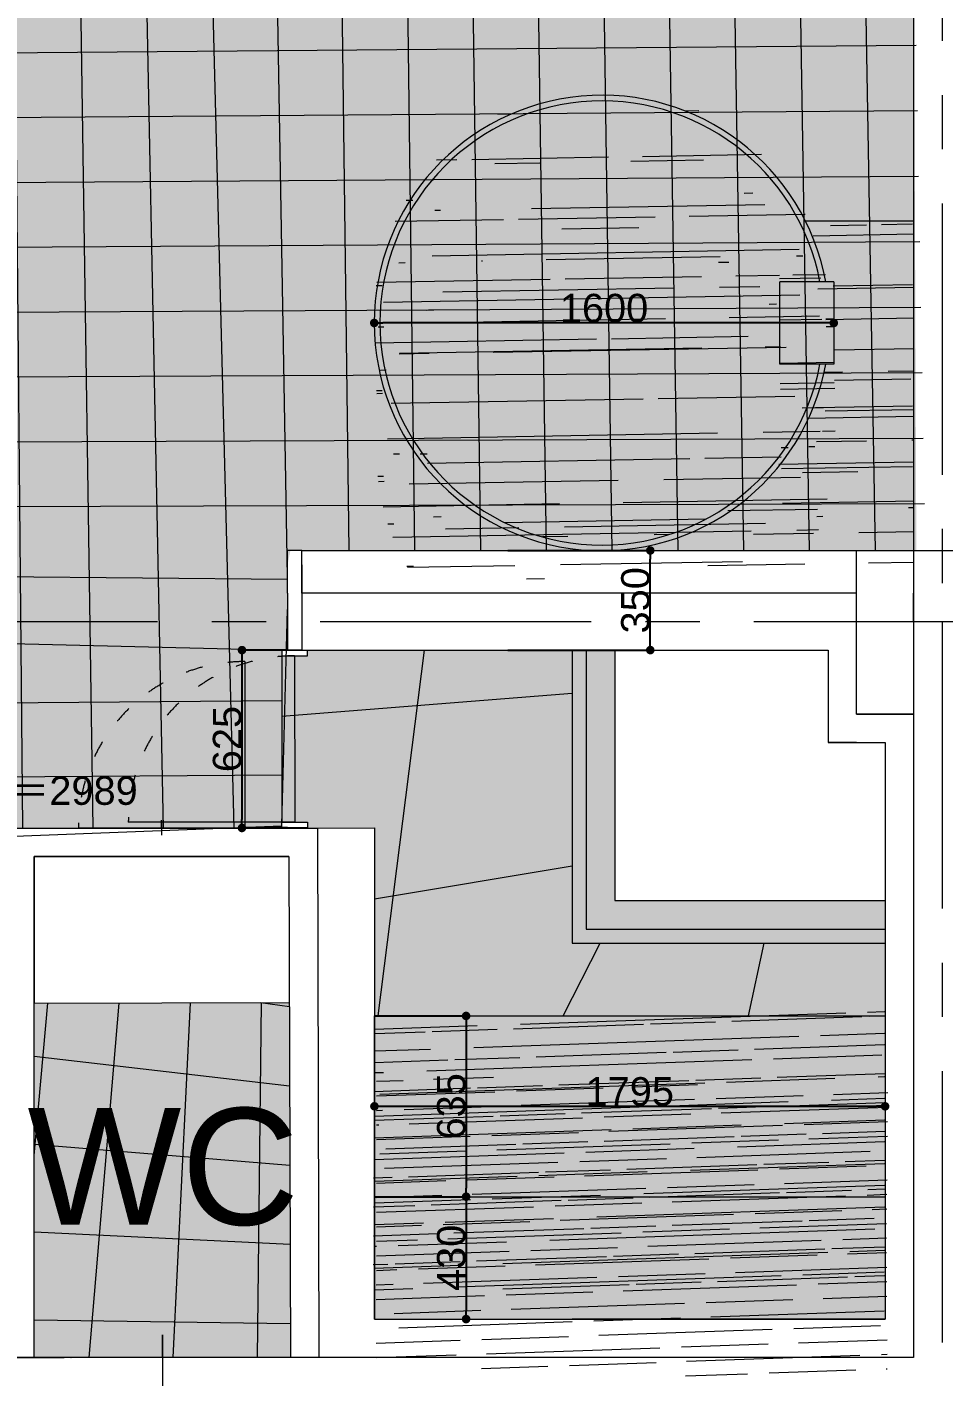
# Model space of a CAD drawing. Header units: millimetres. Extents: x 0 to 1313252738, y -131 to 560100888.
# Drawn here: x 1312635588 to 1312638808, y 560033109 to 560037851 of the extents above; entities that cross this region are included whole.
import ezdxf

# ---------------------------------------------------------------- set-up
doc = ezdxf.new("R2010")
doc.units = ezdxf.units.MM
doc.linetypes.add('ACAD_ISO03W100', pattern=[30, 12, -18])
doc.linetypes.add('CENTERX2', pattern=[101.60000000000001, 63.5, -12.7, 12.7, -12.7])
doc.layers.get('0').update_dxf_attribs({"lineweight": 0})
for name, color, linetype, lineweight in [('0002CH現状', 5, 'Continuous', 0), ('0005文字', 7, 'Continuous', 0), ('001通り芯', 6, 'CENTERX2', 0), ('002外周躯体', 7, 'Continuous', 13), ('003間仕切り', 7, 'Continuous', 13), ('004寸法', 7, 'Continuous', 0), ('005床材(石)', 7, 'Continuous', 0), ('006サウナヒータ-', 7, 'Continuous', 0), ('009床', 7, 'Continuous', 5), ('010植栽', 92, 'Continuous', 0), ('サウナ木', 7, 'Continuous', 0), ('建具', 7, 'Continuous', 0), ('棚(木)', 7, 'Continuous', 0), ('石ベンチ', 7, 'Continuous', 13), ('石風呂', 7, 'Continuous', 13)]:
    doc.layers.add(name, color=color, linetype=linetype, lineweight=lineweight)
doc.styles.add('onnjuku', font='arial.ttf')
doc.dimstyles.new('onnjuku', dxfattribs={"dimtxt": 100, "dimasz": 30, "dimexe": 1.25, "dimexo": 0.625, "dimtad": 1, "dimdec": 0, "dimtxsty": 'onnjuku', "dimblk": 'DOT', "dimcen": 2.5, "dimadec": 0, "dimazin": 0, "dimtfac": 1, "dimtdec": 0, "dimtmove": 0, "dimatfit": 3, "dimfxl": 500, "dimfxlon": 1, "dimarcsym": 0})

# ---------------------------------------------------------------- blocks, each defined once
blk = doc.blocks.new('_Dot')
at = {"color": 0, "linetype": 'ByBlock', "lineweight": -2}
blk.add_line((-0.5, 0), (-1, 0), dxfattribs=at)
at = {"color": 0, "linetype": 'ByBlock', "const_width": 0.5}
blk.add_lwpolyline([(-0.25, 0, 1), (0.25, 0, 1)], format="xyb", close=True, dxfattribs=at)
blk = doc.blocks.new('*D118')
at = {"layer": '004寸法', "color": 0, "lineweight": -2, "transparency": 16777216}
for p, q in [((1312636503.500973, 560035662.2331344), (1312636342.733445, 560035662.2331344)), ((1312636343.983445, 560035632.2331344), (1312636343.983445, 560035067.4294387)), ((1312636503.624847, 560035037.4294387), (1312636342.733445, 560035037.4294387))]:
    blk.add_line(p, q, dxfattribs=at)
at = {"layer": 'Defpoints', "color": 0, "transparency": 16777216}
for p in [(1312636504.125973, 560035662.2331344), (1312636343.983445, 560035037.4294387), (1312636504.249848, 560035037.4294387)]:
    blk.add_point(p, dxfattribs=at)
at = {"layer": '004寸法', "color": 0, "lineweight": -2, "transparency": 16777216, "xscale": 30, "yscale": 30, "zscale": 30}
for p, rotation in [((1312636343.983445, 560035662.2331344), 90), ((1312636343.983445, 560035037.4294387), 270)]:
    blk.add_blockref('_Dot', p, dxfattribs=dict(at, rotation=rotation))
at = {"layer": '004寸法', "color": 0, "transparency": 16777216, "insert": (1312636292.301147, 560035349.8312861), "char_height": 100, "attachment_point": 5, "rotation": 90, "style": 'onnjuku'}
blk.add_mtext('625', dxfattribs=at)
blk = doc.blocks.new('*D119')
at = {"layer": '004寸法', "color": 0, "lineweight": -2, "transparency": 16777216}
for p, q in [((1312636809.985716, 560034377.2331344), (1312637132.910117, 560034377.2331344)), ((1312637131.660117, 560034347.2331344), (1312637131.660117, 560033772.2331343)), ((1312636809.985716, 560033742.2331343), (1312637132.910117, 560033742.2331343))]:
    blk.add_line(p, q, dxfattribs=at)
at = {"layer": 'Defpoints', "color": 0, "transparency": 16777216}
for p in [(1312636809.360716, 560034377.2331344), (1312636809.360716, 560033742.2331343), (1312637131.660117, 560033742.2331343)]:
    blk.add_point(p, dxfattribs=at)
at = {"layer": '004寸法', "color": 0, "lineweight": -2, "transparency": 16777216, "xscale": 30, "yscale": 30, "zscale": 30}
for p, rotation in [((1312637131.660117, 560034377.2331344), 90), ((1312637131.660117, 560033742.2331343), 270)]:
    blk.add_blockref('_Dot', p, dxfattribs=dict(at, rotation=rotation))
at = {"layer": '004寸法', "color": 0, "transparency": 16777216, "insert": (1312637079.943711, 560034059.7331339), "char_height": 100, "attachment_point": 5, "rotation": 90, "style": 'onnjuku'}
blk.add_mtext('635', dxfattribs=at)
blk = doc.blocks.new('*D120')
at = {"layer": '004寸法', "color": 0, "lineweight": -2, "transparency": 16777216}
for p, q in [((1312636809.985716, 560033742.2331343), (1312637132.910118, 560033742.2331343)), ((1312637131.660118, 560033712.2331343), (1312637131.660118, 560033342.2331344)), ((1312637131.660118, 560033312.2331344), (1312637132.910118, 560033312.2331344))]:
    blk.add_line(p, q, dxfattribs=at)
at = {"layer": 'Defpoints', "color": 0, "transparency": 16777216}
for p in [(1312636809.360716, 560033742.2331343), (1312637131.660113, 560033312.2331344), (1312637131.660118, 560033312.2331344)]:
    blk.add_point(p, dxfattribs=at)
at = {"layer": '004寸法', "color": 0, "lineweight": -2, "transparency": 16777216, "xscale": 30, "yscale": 30, "zscale": 30}
for p, rotation in [((1312637131.660118, 560033742.2331343), 90), ((1312637131.660118, 560033312.2331344), 270)]:
    blk.add_blockref('_Dot', p, dxfattribs=dict(at, rotation=rotation))
at = {"layer": '004寸法', "color": 0, "transparency": 16777216, "insert": (1312637079.943713, 560033527.2331339), "char_height": 100, "attachment_point": 5, "rotation": 90, "style": 'onnjuku'}
blk.add_mtext('430', dxfattribs=at)
blk = doc.blocks.new('*D121')
at = {"layer": '004寸法', "color": 0, "lineweight": -2, "transparency": 16777216}
for p, q in [((1312636809.360715, 560034059.733134), (1312636809.360715, 560034060.983134)), ((1312636839.360715, 560034059.733134), (1312638574.125972, 560034059.733134)), ((1312638604.125972, 560034059.733134), (1312638604.125972, 560034060.983134))]:
    blk.add_line(p, q, dxfattribs=at)
at = {"layer": 'Defpoints', "color": 0, "transparency": 16777216}
for p in [(1312636809.360715, 560034059.733134), (1312638604.125972, 560034059.733134), (1312638604.125972, 560034059.733134)]:
    blk.add_point(p, dxfattribs=at)
at = {"layer": '004寸法', "color": 0, "lineweight": -2, "transparency": 16777216, "xscale": 30, "yscale": 30, "zscale": 30, "rotation": 180}
blk.add_blockref('_Dot', (1312636809.360715, 560034059.733134), dxfattribs=at)
at = {"layer": '004寸法', "color": 0, "lineweight": -2, "transparency": 16777216, "xscale": 30, "yscale": 30, "zscale": 30}
blk.add_blockref('_Dot', (1312638604.125972, 560034059.733134), dxfattribs=at)
at = {"layer": '004寸法', "color": 0, "transparency": 16777216, "insert": (1312637706.743344, 560034111.4154329), "char_height": 100, "attachment_point": 5, "style": 'onnjuku'}
blk.add_mtext('1795', dxfattribs=at)
blk = doc.blocks.new('*D226')
at = {"color": 0, "lineweight": -2, "transparency": 16777216}
for p, q in [((1312637278.867066, 560036012.2331344), (1312637780.117065, 560036012.2331344)), ((1312637778.867066, 560035692.2331344), (1312637778.867066, 560035982.2331344)), ((1312637278.867066, 560035662.2331344), (1312637780.117065, 560035662.2331344))]:
    blk.add_line(p, q, dxfattribs=at)
at = {"layer": 'Defpoints', "color": 0, "transparency": 16777216}
for p in [(1312636574.129934, 560036012.2331344), (1312637778.867066, 560036012.2331344), (1312636574.129934, 560035662.2331344)]:
    blk.add_point(p, dxfattribs=at)
at = {"color": 0, "lineweight": -2, "transparency": 16777216, "xscale": 30, "yscale": 30, "zscale": 30}
for p, rotation in [((1312637778.867066, 560036012.2331344), 90), ((1312637778.867066, 560035662.2331344), 270)]:
    blk.add_blockref('_Dot', p, dxfattribs=dict(at, rotation=rotation))
at = {"color": 0, "transparency": 16777216, "insert": (1312637727.15066, 560035837.2331339), "char_height": 100, "attachment_point": 5, "rotation": 90, "style": 'onnjuku'}
blk.add_mtext('350', dxfattribs=at)
blk = doc.blocks.new('*D227')
at = {"color": 0, "lineweight": -2, "transparency": 16777216}
for p, q in [((1312639153.115609, 560036012.2331344), (1312639654.365608, 560036012.2331344)), ((1312639653.115609, 560035692.2331344), (1312639653.115609, 560035982.2331344)), ((1312639153.115609, 560035662.2331344), (1312639654.365608, 560035662.2331344))]:
    blk.add_line(p, q, dxfattribs=at)
at = {"layer": 'Defpoints', "color": 0, "transparency": 16777216}
for p in [(1312638448.378476, 560036012.2331344), (1312639653.115609, 560036012.2331344), (1312638448.378476, 560035662.2331344)]:
    blk.add_point(p, dxfattribs=at)
at = {"color": 0, "lineweight": -2, "transparency": 16777216, "xscale": 30, "yscale": 30, "zscale": 30}
for p, rotation in [((1312639653.115609, 560036012.2331344), 90), ((1312639653.115609, 560035662.2331344), 270)]:
    blk.add_blockref('_Dot', p, dxfattribs=dict(at, rotation=rotation))
at = {"color": 0, "transparency": 16777216, "insert": (1312639601.399203, 560035837.2331339), "char_height": 100, "attachment_point": 5, "rotation": 90, "style": 'onnjuku'}
blk.add_mtext('350', dxfattribs=at)
blk = doc.blocks.new('*D234')
at = {"color": 0, "lineweight": -2, "transparency": 16777216}
for p, q in [((1312636808.890348, 560036811.4190283), (1312636808.890348, 560036812.6690283)), ((1312638393.890348, 560036811.4190283), (1312636838.890348, 560036811.4190283)), ((1312638423.890349, 560036811.4190283), (1312638423.890349, 560036810.1690283))]:
    blk.add_line(p, q, dxfattribs=at)
at = {"layer": 'Defpoints', "color": 0, "transparency": 16777216}
for p in [(1312636808.890348, 560036811.4190283), (1312636808.890348, 560036811.4190283), (1312638423.890349, 560036811.4190288)]:
    blk.add_point(p, dxfattribs=at)
at = {"color": 0, "lineweight": -2, "transparency": 16777216, "xscale": 30, "yscale": 30, "zscale": 30, "rotation": 180}
blk.add_blockref('_Dot', (1312636808.890348, 560036811.4190283), dxfattribs=at)
at = {"color": 0, "lineweight": -2, "transparency": 16777216, "xscale": 30, "yscale": 30, "zscale": 30}
blk.add_blockref('_Dot', (1312638423.890349, 560036811.4190283), dxfattribs=at)
at = {"color": 0, "transparency": 16777216, "insert": (1312637616.390348, 560036863.101327), "char_height": 100, "attachment_point": 5, "style": 'onnjuku'}
blk.add_mtext('1600', dxfattribs=at)

msp = doc.modelspace()

# ---------------------------------------------------------------- hatches: boundary and pattern name
at = {"true_color": 0xcf8207, "transparency": 33554687}
h = msp.add_hatch(color=42, dxfattribs=at)
h.dxf.hatch_style = 1
h.paths.add_polyline_path([(1312638704.125972, 560037168.983134), (1312638324.535449, 560037168.983134, -0.0703912427984359), (1312638395.639991, 560036956.4190283), (1312638423.890349, 560036956.4190283), (1312638423.890349, 560036666.4190283), (1312638395.639991, 560036666.4190283, -0.3490803677739689), (1312637644.972279, 560036012.233134), (1312638704.125972, 560036012.233134)])
at = {"layer": '005床材(石)', "true_color": 0x939598, "transparency": 33554556}
h = msp.add_hatch(color=252, dxfattribs=at)
h.dxf.hatch_style = 1
h.paths.add_polyline_path([(1312636513.966737, 560036011.4351348), (1312638713.966737, 560036011.4351348), (1312638704.125972, 560038330.733134), (1312633429.125972, 560038330.733134), (1312633429.125972, 560041160.7331392), (1312631829.125972, 560041160.7331392), (1312631809.125971, 560041160.7331392), (1312631809.125972, 560035992.2331342), (1312631854.125972, 560035992.2331342), (1312632134.125972, 560035992.2331342), (1312632134.125972, 560035967.233134), (1312631854.125972, 560035967.233134), (1312631854.125972, 560035762.233134), (1312632949.125972, 560035762.233134), (1312632949.125972, 560035967.233134), (1312632709.125972, 560035967.233134), (1312632709.125972, 560035992.2331342), (1312633219.125972, 560035992.2331342), (1312633219.125972, 560035967.233134), (1312632979.125972, 560035967.233134), (1312632979.125972, 560035762.233134), (1312634029.125972, 560035762.233134), (1312634029.125972, 560035967.233134), (1312633794.125972, 560035967.233134), (1312633794.125972, 560035992.2331342), (1312634059.125972, 560035992.2331342), (1312634059.125972, 560035762.233134), (1312636504.125972, 560035762.233134), (1312636504.125972, 560035862.233134), (1312636504.125972, 560035962.233134)])
h.paths.add_polyline_path([(1312635514.125972, 560035037.233134), (1312636484.249844, 560035037.4254731), (1312636484.249844, 560035057.4433168), (1312636484.125972, 560035642.2331342), (1312636484.125972, 560035662.233134), (1312636504.125972, 560035662.233134), (1312636504.125972, 560035762.233134), (1312634059.125972, 560035762.233134), (1312634059.125972, 560034902.233134), (1312634059.125972, 560033177.233134), (1312635514.125972, 560033177.233134)])
h.paths.add_polyline_path([(1312634029.125972, 560035762.233134), (1312632979.125972, 560035762.233134), (1312632979.125972, 560034902.233134), (1312634029.125972, 560034902.233134)])
h.paths.add_polyline_path([(1312632949.125972, 560035762.233134), (1312631854.125972, 560035762.233134), (1312631854.125972, 560034902.233134), (1312632949.125972, 560034902.233134)])
at = {"layer": '005床材(石)', "true_color": 0x939598}
h = msp.add_hatch(color=252, dxfattribs=at)
h.dxf.hatch_style = 1
h.paths.add_polyline_path([(1312638375.294289, 560036666.4190283), (1312638233.890348, 560036666.4190283), (1312638233.890348, 560036956.4190283), (1312638375.294289, 560036956.4190283, 10.6648547621145)])
at = {"layer": '005床材(石)', "true_color": 0x939598, "transparency": 33554556}
h = msp.add_hatch(color=252, dxfattribs=at)
h.dxf.hatch_style = 1
h.paths.add_polyline_path([(1312636510.576042, 560034424.3374869), (1312635614.118461, 560034421.7907324), (1312635614.118461, 560033177.4060001), (1312635719.118461, 560033177.4060001), (1312636514.118461, 560033177.4060001)])
at = {"layer": '006サウナヒータ-', "transparency": 33554556}
h = msp.add_hatch(dxfattribs=at)
h.set_pattern_fill('ANSI37', color=0, scale=72, angle=135)
h.set_pattern_definition([(180, (68091.55091500282, -10975.83522522449), (-1.42e-14, -228.6), []), (270, (68091.55091500282, -10975.83522522449), (228.6, -4.26e-14), [])])
h.paths.add_polyline_path([(1312633429.125972, 560041160.733134), (1312635001.625972, 560041160.733134), (1312635001.625972, 560041412.233134), (1312634397.125972, 560041412.233134), (1312634397.125972, 560041378.7331392), (1312633098.125972, 560041378.7331392), (1312633098.125972, 560041335.7331392), (1312633109.125987, 560041335.7331392), (1312633109.125987, 560041160.7331328), (1312633109.125987, 560041160.7331327), (1312633109.125987, 560041335.7331392), (1312633089.125987, 560041335.7331392), (1312633089.125987, 560041160.733133), (1312633089.125987, 560041160.7331328), (1312633089.125987, 560041335.7331392), (1312633069.125987, 560041335.7331392), (1312633069.125986, 560041160.7331331), (1312633069.125987, 560041160.733133), (1312633069.125987, 560041335.7331392), (1312633049.125986, 560041335.7331392), (1312633049.125986, 560041160.7331332), (1312633049.125986, 560041160.7331331), (1312633049.125986, 560041335.7331392), (1312633029.125986, 560041335.7331392), (1312633029.125986, 560041160.7331333), (1312633029.125986, 560041160.7331332), (1312633029.125986, 560041335.7331392), (1312633009.125986, 560041335.7331392), (1312633009.125986, 560041160.7331334), (1312633009.125986, 560041160.7331333), (1312633009.125986, 560041335.7331392), (1312632989.125986, 560041335.7331392), (1312632989.125986, 560041160.7331334), (1312632989.125986, 560041160.7331333), (1312632989.125986, 560041335.7331392), (1312632969.125985, 560041335.7331392), (1312632969.125985, 560041160.7331336), (1312632969.125985, 560041160.7331334), (1312632969.125985, 560041335.7331392), (1312632949.125985, 560041335.7331392), (1312632949.125985, 560041160.7331336), (1312632949.125985, 560041160.7331336), (1312632949.125985, 560041335.7331392), (1312632929.125985, 560041335.7331392), (1312632929.125985, 560041160.7331338), (1312632929.125985, 560041160.7331336), (1312632929.125985, 560041335.7331392), (1312632909.125985, 560041335.7331392), (1312632909.125985, 560041160.7331339), (1312632909.125985, 560041160.7331338), (1312632909.125985, 560041335.7331392), (1312632889.125985, 560041335.7331392), (1312632889.125984, 560041160.733134), (1312632889.125985, 560041160.7331339), (1312632889.125985, 560041335.7331392), (1312632869.125984, 560041335.7331392), (1312632869.125984, 560041160.733134), (1312632869.125984, 560041160.733134), (1312632869.125984, 560041335.7331392), (1312632849.125984, 560041335.7331392), (1312632849.125984, 560041160.733134), (1312632849.125984, 560041160.733134), (1312632849.125984, 560041335.7331392), (1312632829.125984, 560041335.7331392), (1312632829.125983, 560041160.7331342), (1312632829.125984, 560041160.733134), (1312632829.125984, 560041335.7331392), (1312632809.125984, 560041335.7331392), (1312632809.125983, 560041160.7331343), (1312632809.125984, 560041160.7331342), (1312632809.125984, 560041335.7331392), (1312632789.125983, 560041335.7331392), (1312632789.125983, 560041160.7331345), (1312632789.125983, 560041160.7331343), (1312632789.125983, 560041335.7331392), (1312632769.125983, 560041335.7331392), (1312632769.125983, 560041160.7331346), (1312632769.125983, 560041160.7331345), (1312632769.125983, 560041335.7331392), (1312632749.125983, 560041335.7331392), (1312632749.125983, 560041160.7331346), (1312632749.125983, 560041160.7331346), (1312632749.125983, 560041335.7331392), (1312632729.125983, 560041335.7331392), (1312632729.125982, 560041160.7331349), (1312632729.125983, 560041160.7331346), (1312632729.125983, 560041335.7331392), (1312632709.125982, 560041335.7331392), (1312632709.125982, 560041160.7331349), (1312632709.125982, 560041160.7331346), (1312632709.125982, 560041335.7331392), (1312632689.125982, 560041335.7331392), (1312632689.125982, 560041160.7331349), (1312632689.125982, 560041160.7331349), (1312632689.125982, 560041335.7331392), (1312632669.125982, 560041335.7331392), (1312632669.125982, 560041160.733135), (1312632669.125982, 560041160.7331349), (1312632669.125982, 560041335.7331392), (1312632649.125982, 560041335.7331392), (1312632649.125981, 560041160.7331351), (1312632649.125982, 560041160.733135), (1312632649.125982, 560041335.7331392), (1312632629.125981, 560041335.7331392), (1312632629.125981, 560041160.7331353), (1312632629.125981, 560041160.7331351), (1312632629.125981, 560041335.7331392), (1312632609.125981, 560041335.7331392), (1312632609.125981, 560041160.7331353), (1312632609.125981, 560041160.7331353), (1312632609.125981, 560041335.7331392), (1312632589.125981, 560041335.7331392), (1312632589.125981, 560041160.7331357), (1312632589.125981, 560041160.7331353), (1312632589.125981, 560041335.7331392), (1312632529.12598, 560041335.7331392), (1312632529.12598, 560041160.7331357), (1312632529.12598, 560041160.7331357), (1312632529.12598, 560041335.7331392), (1312632509.12598, 560041335.7331392), (1312632509.12598, 560041160.7331358), (1312632509.12598, 560041160.7331357), (1312632509.12598, 560041335.7331392), (1312632489.12598, 560041335.7331392), (1312632489.125979, 560041160.733136), (1312632489.12598, 560041160.7331358), (1312632489.12598, 560041335.7331392), (1312632469.125979, 560041335.7331392), (1312632469.125979, 560041160.7331362), (1312632469.125979, 560041160.733136), (1312632469.125979, 560041335.7331392), (1312632449.125979, 560041335.7331392), (1312632449.125979, 560041160.7331363), (1312632449.125979, 560041160.7331362), (1312632449.125979, 560041335.7331392), (1312632429.125979, 560041335.7331392), (1312632429.125979, 560041160.7331363), (1312632429.125979, 560041160.7331363), (1312632429.125979, 560041335.7331392), (1312632409.125979, 560041335.7331392), (1312632409.125979, 560041160.7331363), (1312632409.125979, 560041160.7331363), (1312632409.125979, 560041335.7331392), (1312632389.125979, 560041335.7331392), (1312632389.125978, 560041160.7331365), (1312632389.125979, 560041160.7331363), (1312632389.125979, 560041335.7331392), (1312632369.125978, 560041335.7331392), (1312632369.125978, 560041160.7331367), (1312632369.125978, 560041160.7331365), (1312632369.125978, 560041335.7331392), (1312632349.125978, 560041335.7331392), (1312632349.125978, 560041160.7331368), (1312632349.125978, 560041160.7331367), (1312632349.125978, 560041335.7331392), (1312632329.125978, 560041335.7331392), (1312632329.125978, 560041160.7331369), (1312632329.125978, 560041160.7331368), (1312632329.125978, 560041335.7331392), (1312632309.125978, 560041335.7331392), (1312632309.125977, 560041160.733137), (1312632309.125978, 560041160.7331369), (1312632309.125978, 560041335.7331392), (1312632289.125977, 560041335.7331392), (1312632289.125977, 560041160.7331371), (1312632289.125977, 560041160.733137), (1312632289.125977, 560041335.7331392), (1312632269.125977, 560041335.7331392), (1312632269.125977, 560041160.7331371), (1312632269.125977, 560041160.733137), (1312632269.125977, 560041335.7331392), (1312632249.125977, 560041335.7331392), (1312632249.125977, 560041160.7331372), (1312632249.125977, 560041160.7331371), (1312632249.125977, 560041335.7331392), (1312632229.125977, 560041335.7331392), (1312632229.125976, 560041160.7331372), (1312632229.125977, 560041160.7331372), (1312632229.125977, 560041335.7331392), (1312632209.125977, 560041335.7331392), (1312632209.125976, 560041160.7331374), (1312632209.125977, 560041160.7331372), (1312632209.125977, 560041335.7331392), (1312632189.125976, 560041335.7331392), (1312632189.125976, 560041160.7331376), (1312632189.125976, 560041160.7331374), (1312632189.125976, 560041335.7331392), (1312632169.125976, 560041335.7331392), (1312632169.125976, 560041160.7331377), (1312632169.125976, 560041160.7331376), (1312632169.125976, 560041335.7331392), (1312632149.125976, 560041335.7331392), (1312632149.125976, 560041160.7331378), (1312632149.125976, 560041160.7331377), (1312632149.125976, 560041335.7331392), (1312632129.125975, 560041335.7331392), (1312632129.125975, 560041160.7331378), (1312632129.125975, 560041160.7331377), (1312632129.125975, 560041335.7331392), (1312632109.125975, 560041335.7331392), (1312632109.125975, 560041160.733138), (1312632109.125975, 560041160.7331378), (1312632109.125975, 560041335.7331392), (1312632089.125975, 560041335.7331392), (1312632089.125975, 560041160.733138), (1312632089.125975, 560041160.733138), (1312632089.125975, 560041335.7331392), (1312632069.125975, 560041335.7331392), (1312632069.125974, 560041160.7331381), (1312632069.125975, 560041160.733138), (1312632069.125975, 560041335.7331392), (1312632049.125975, 560041335.7331392), (1312632049.125974, 560041160.7331383), (1312632049.125975, 560041160.7331381), (1312632049.125975, 560041335.7331392), (1312632029.125974, 560041335.7331392), (1312632029.125974, 560041160.7331383), (1312632029.125974, 560041160.7331383), (1312632029.125974, 560041335.7331392), (1312632009.125974, 560041335.7331392), (1312632009.125974, 560041160.7331384), (1312632009.125974, 560041160.7331383), (1312632009.125974, 560041335.7331392), (1312631989.125974, 560041335.7331392), (1312631989.125973, 560041160.7331384), (1312631989.125974, 560041160.7331383), (1312631989.125974, 560041335.7331392), (1312631969.125974, 560041335.7331392), (1312631969.125973, 560041160.7331387), (1312631969.125974, 560041160.7331384), (1312631969.125974, 560041335.7331392), (1312631949.125973, 560041335.7331392), (1312631949.125973, 560041160.7331388), (1312631949.125973, 560041160.7331387), (1312631949.125973, 560041335.7331392), (1312631929.125973, 560041335.7331392), (1312631929.125973, 560041160.7331388), (1312631929.125973, 560041160.7331388), (1312631929.125973, 560041335.7331392), (1312631909.125973, 560041335.7331392), (1312631909.125973, 560041160.7331389), (1312631909.125973, 560041160.7331388), (1312631909.125973, 560041335.7331392), (1312631889.125973, 560041335.7331392), (1312631889.125972, 560041160.7331392), (1312631889.125973, 560041160.7331389), (1312631889.125973, 560041335.7331392), (1312631869.125972, 560041335.7331392), (1312631869.125972, 560041160.7331392), (1312631849.125972, 560041160.7331392), (1312631849.125972, 560041335.7331392), (1312631829.125972, 560041335.7331392), (1312631829.125972, 560041160.7331392), (1312631809.125971, 560041160.7331392), (1312631809.125972, 560035992.2331342), (1312631854.125972, 560035992.2331342), (1312632134.125972, 560035992.2331342), (1312632134.125972, 560035967.233134), (1312631854.125972, 560035967.233134), (1312631854.125972, 560035762.233134), (1312632949.125972, 560035762.233134), (1312632949.125972, 560035967.233134), (1312632709.125972, 560035967.233134), (1312632709.125972, 560035992.2331342), (1312633219.125972, 560035992.2331342), (1312633219.125972, 560035967.233134), (1312632979.125972, 560035967.233134), (1312632979.125972, 560035762.233134), (1312634029.125972, 560035762.233134), (1312634029.125972, 560035967.233134), (1312633794.125972, 560035967.233134), (1312633794.125972, 560035992.2331342), (1312634059.125972, 560035992.2331342), (1312634059.125972, 560035762.233134), (1312636504.125972, 560035762.233134), (1312636504.125972, 560035862.233134), (1312636504.125972, 560035962.233134), (1312636544.972286, 560036012.233134), (1312638744.972287, 560036012.233134), (1312638704.125972, 560038330.733134), (1312633429.125972, 560038330.733134)])
h.paths.add_polyline_path([(1312636484.249844, 560035057.4433168), (1312636484.125972, 560035642.2331342), (1312636484.125972, 560035662.233134), (1312636504.125972, 560035662.233134), (1312636504.125972, 560035762.233134), (1312634059.125972, 560035762.233134), (1312634059.125972, 560034902.233134), (1312634059.125972, 560033177.233134), (1312635514.125972, 560033177.233134), (1312635514.125972, 560035037.233134), (1312636484.249844, 560035037.4254731)])
h.paths.add_polyline_path([(1312634029.125972, 560035762.233134), (1312632979.125972, 560035762.233134), (1312632979.125972, 560034902.233134), (1312634029.125972, 560034902.233134)])
h.paths.add_polyline_path([(1312632949.125972, 560035762.233134), (1312631854.125972, 560035762.233134), (1312631854.125972, 560034902.233134), (1312632949.125972, 560034902.233134)])
at = {"layer": '006サウナヒータ-', "true_color": 0x636466, "transparency": 33554556}
h = msp.add_hatch(color=251, dxfattribs=at)
h.dxf.hatch_style = 1
h.paths.add_polyline_path([(1312637654.125972, 560035662.233134), (1312637554.125972, 560035662.233134), (1312637554.125972, 560034682.233134), (1312638604.125972, 560034682.233134), (1312638604.125972, 560034782.233134), (1312637654.125972, 560034782.233134)])
at = {"layer": '006サウナヒータ-', "transparency": 33554556}
h = msp.add_hatch(dxfattribs=at)
h.set_pattern_fill('ANSI37', color=0, scale=90, angle=135)
h.set_pattern_definition([(180, (68091.55091500282, -10975.83522522449), (-2.84e-14, -285.75), []), (270, (68091.55091500282, -10975.83522522449), (285.75, -8.53e-14), [])])
h.paths.add_polyline_path([(1312636510.583553, 560034424.1646208), (1312635614.125972, 560034421.6178663), (1312635614.125972, 560033177.233134), (1312635719.125972, 560033177.233134), (1312636514.125972, 560033177.233134)])
at = {"layer": '009床', "true_color": 0x8e5f01}
h = msp.add_hatch(dxfattribs=at)
h.set_pattern_fill('AR-RROOF', color=46, scale=6.3, angle=181)
h.set_pattern_definition([(180.9999999999999, (1872685361.958708, -752535201.156029), (-349.1976479155426, -166.1396431507327), [2400.3, -320.04, 800.1000000000001, -160.02]), (180.9999999999999, (1872685150.560889, -752535284.8681794), (163.7099645027909, -210.0014513998771), [480.0600000000002, -52.80660000000001, 960.1200000000003, -120.015]), (180.9999999999999, (1872685284.334718, -752535338.5486798), (-830.106134698091, -121.7192880859695), [1280.16, -224.0280000000001, 640.08, -160.02])])
h.paths.add_polyline_path([(1312638375.294289, 560036666.4190283), (1312638233.890348, 560036666.4190283), (1312638233.890348, 560036956.4190283), (1312638375.294289, 560036956.4190283, 10.6648547621145)], flags=17)
h.paths.add_polyline_path([(1312638375.294289, 560036956.4190283), (1312638395.639991, 560036956.4190283, 10.94310098252757), (1312638395.639991, 560036666.4190283), (1312638375.294289, 560036666.4190283, -10.6648547621145)])
h = msp.add_hatch(dxfattribs=at)
h.set_pattern_fill('AR-RROOF', color=46, scale=8.799999999999997, angle=181)
h.set_pattern_definition([(180.9999999999999, (1872685361.958708, -752535201.156029), (-487.7681431201229, -232.068072972452), [3352.8, -447.0399999999998, 1117.6, -223.5199999999999]), (180.9999999999999, (1872685066.672866, -752535318.0872866), (228.6742361308824, -293.3353606855426), [670.5599999999998, -73.76159999999999, 1341.12, -167.64]), (180.9999999999999, (1872685253.531547, -752535393.0695733), (-1159.513331006857, -170.0205928819892), [1788.159999999999, -312.928, 894.0799999999997, -223.5199999999999])])
h.paths.add_polyline_path([(1312638395.639991, 560036666.4190283), (1312638375.294289, 560036666.4190283, -10.6648547621145), (1312638375.294289, 560036956.4190283), (1312638395.639991, 560036956.4190283, 10.94310098252757)])
h.paths.add_polyline_path([(1312638233.890348, 560036956.4190283), (1312638233.890348, 560036666.4190283), (1312638423.890349, 560036666.4190283), (1312638423.890349, 560036956.4190283)])
h = msp.add_hatch(dxfattribs=at)
h.set_pattern_fill('AR-RROOF', color=46, scale=6.3, angle=181)
h.set_pattern_definition([(181, (0, 0), (-349.1976479155426, -166.1396431507326), [2400.3, -320.04, 800.1000000000001, -160.02]), (181, (-211.3978184389242, -83.71215041332795), (163.7099645027908, -210.0014513998772), [480.0600000000002, -52.80660000000001, 960.1200000000003, -120.015]), (181, (-77.62399012308292, -137.3926509911339), (-830.106134698091, -121.7192880859693), [1280.16, -224.0280000000001, 640.08, -160.02])])
h.paths.add_polyline_path([(1312638704.125972, 560037168.983134), (1312638324.535449, 560037168.983134, -0.0703912427984359), (1312638395.639991, 560036956.4190283), (1312638423.890349, 560036956.4190283), (1312638423.890349, 560036666.4190283), (1312638395.639991, 560036666.4190283, -0.3490803677739689), (1312637644.972279, 560036012.233134), (1312638704.125972, 560036012.233134)])
at = {"layer": '009床', "true_color": 0x8e5f01, "transparency": 33554687}
h = msp.add_hatch(dxfattribs=at)
h.set_pattern_fill('AR-RROOF', color=46, scale=3, angle=182)
h.set_pattern_definition([(182, (68091.55091500282, -10975.83522522449), (-164.8785365927506, -82.00413264606235), [1143, -152.4, 381, -76.19999999999997]), (182, (67991.59632307211, -11017.44894012673), (79.69050541166675, -98.62492110634669), [228.6, -25.146, 457.2, -57.15]), (182, (68055.73456489481, -11041.89543991489), (-394.216862393397, -64.85147585603188), [609.5999999999998, -106.68, 304.8, -76.19999999999997])])
h.paths.add_polyline_path([(1312638604.125972, 560034377.233134), (1312636809.360715, 560034377.233134), (1312636809.360715, 560033742.2331342), (1312638604.125972, 560033742.2331342)])
h.paths.add_polyline_path([(1312638604.125972, 560033742.2331342), (1312636809.360715, 560033742.2331342), (1312636809.360715, 560033312.233134), (1312638604.125972, 560033312.233134)])
h.paths.add_polyline_path([(1312639499.330597, 560034021.8085897), (1312639504.125972, 560034632.233134), (1312639004.125972, 560034632.233134), (1312639004.125972, 560033312.233134), (1312640104.125972, 560033312.233134), (1312640794.637673, 560033312.233134), (1312640795.866534, 560033810.6575731), (1312639701.887548, 560033819.2516565, -0.4142135088170141)])
h.paths.add_polyline_path([(1312640797.109827, 560034314.9355893), (1312640205.789025, 560034316.3934857, -0.4135662463258413), (1312640003.232528, 560034518.5026469), (1312640004.125972, 560034632.233134), (1312639504.125972, 560034632.233134), (1312639499.330597, 560034021.8085897, 0.4142135087518263), (1312639701.887548, 560033819.2516565), (1312640795.866534, 560033810.6575731)])
at = {"layer": '010植栽', "true_color": 0x636466, "transparency": 33554648}
h = msp.add_hatch(color=251, dxfattribs=at)
h.dxf.hatch_style = 1
h.paths.add_polyline_path([(1312637504.125972, 560035662.233134), (1312636574.129934, 560035662.233134), (1312636574.129934, 560035642.2509785), (1312636484.125972, 560035642.2331342), (1312636484.241914, 560035057.4433154), (1312636574.245875, 560035057.4611597), (1312636574.245875, 560035037.4433168), (1312636574.249844, 560035037.4433168), (1312636809.360715, 560035037.4899304), (1312636809.360715, 560034377.233134), (1312638604.125972, 560034377.233134), (1312638604.125972, 560034632.233134), (1312637504.125972, 560034632.233134)])
h.paths.add_polyline_path([(1312640798.891278, 560035037.4899304), (1312641034.006069, 560035037.4433159), (1312641034.006069, 560035057.4611597), (1312641124.010031, 560035057.4433154), (1312641124.125972, 560035642.2331342), (1312641034.122011, 560035642.2509785), (1312641034.122011, 560035662.233134), (1312640104.125972, 560035662.233134), (1312640104.125972, 560034632.233134), (1312640004.125972, 560034632.233134), (1312640003.232528, 560034518.5026469, 0.4135662463257443), (1312640205.789025, 560034316.3934857), (1312640797.109827, 560034314.9355893)])
at = {"layer": '010植栽', "transparency": 33554687}
h = msp.add_hatch(dxfattribs=at)
h.set_pattern_fill('ANSI37', color=0, scale=190, angle=135)
h.set_pattern_definition([(180, (68091.55091500282, -10975.83522522449), (0, -603.2499999999999), []), (270, (68091.55091500282, -10975.83522522449), (603.2499999999999, -1.137e-13), [])])
h.paths.add_polyline_path([(1312637504.125972, 560035662.233134), (1312636574.129934, 560035662.233134), (1312636574.129934, 560035642.2509785), (1312636484.125972, 560035642.2331342), (1312636484.241914, 560035057.4433154), (1312636574.245875, 560035057.4611597), (1312636574.245875, 560035037.4433168), (1312636574.249844, 560035037.4433168), (1312636809.360715, 560035037.4899304), (1312636809.360715, 560034377.233134), (1312638604.125972, 560034377.233134), (1312638604.125972, 560034632.233134), (1312637504.125972, 560034632.233134)])
h.paths.add_polyline_path([(1312641124.125972, 560035642.2331342), (1312641034.122011, 560035642.2509785), (1312641034.122011, 560035662.233134), (1312640104.125972, 560035662.233134), (1312640104.125972, 560034632.233134), (1312640004.125972, 560034632.233134), (1312640003.232528, 560034518.5026469, 0.4135662463258027), (1312640205.789025, 560034316.3934857), (1312640797.109827, 560034314.9355893), (1312640798.891278, 560035037.4899304), (1312641034.006069, 560035037.4433159), (1312641034.006069, 560035057.4611597), (1312641124.010031, 560035057.4433154)])
at = {"layer": '棚(木)', "true_color": 0xddae73, "transparency": 33554556}
h = msp.add_hatch(color=43, dxfattribs=at)
h.dxf.hatch_style = 1
h.paths.add_polyline_path([(1312637554.125972, 560035662.233134), (1312637504.125972, 560035662.233134), (1312637504.125972, 560034632.233134), (1312638604.125972, 560034632.233134), (1312638604.125972, 560034682.233134), (1312637554.125972, 560034682.233134)])
at = {"layer": '棚(木)', "true_color": 0xe6c6a8, "transparency": 33554556}
h = msp.add_hatch(color=9, dxfattribs=at)
h.dxf.hatch_style = 1
h.paths.add_polyline_path([(1312638604.125972, 560034377.233134), (1312636809.360715, 560034377.233134), (1312636809.360715, 560033742.2331342), (1312638604.125972, 560033742.2331342)])
h.paths.add_polyline_path([(1312638604.125972, 560033742.2331342), (1312636809.360715, 560033742.2331342), (1312636809.360715, 560033312.233134), (1312638604.125972, 560033312.233134)])
h.paths.add_polyline_path([(1312640795.866534, 560033810.6575731), (1312639701.887548, 560033819.2516565, -0.4142135088170062), (1312639499.330597, 560034021.8085897), (1312639504.125972, 560034632.233134), (1312639004.125972, 560034632.233134), (1312639004.125972, 560033312.233134), (1312640104.125972, 560033312.233134), (1312640794.637673, 560033312.233134)])
h.paths.add_polyline_path([(1312640797.109827, 560034314.9355893), (1312640205.789025, 560034316.3934857, -0.4135662463258019), (1312640003.232528, 560034518.5026469), (1312640004.125972, 560034632.233134), (1312639504.125972, 560034632.233134), (1312639499.330597, 560034021.8085897, 0.4142135087647034), (1312639701.887548, 560033819.2516565), (1312640795.866534, 560033810.6575731)])

# ---------------------------------------------------------------- linework, layer by layer
for p, q in [((1312638704.125972, 560037168.983134), (1312638324.535449, 560037168.983134)), ((1312636554.125972, 560036012.233134), (1312636504.125972, 560036012.233134)), ((1312636554.125972, 560035862.233134), (1312636554.125972, 560036012.233134)), ((1312636554.125972, 560036012.233134), (1312638704.125972, 560036012.233134)), ((1312638704.125972, 560036012.233134), (1312638904.125972, 560036012.233134))]:
    msp.add_line(p, q)
at = {"layer": '001通り芯', "ltscale": 15}
for p, q in [((1312638804.125972, 560049423.0251411), (1312638804.125972, 560027212.233134)), ((1312622903.022148, 560035762.233134), (1312652103.029505, 560035762.233134))]:
    msp.add_line(p, q, dxfattribs=at)
at = {"layer": '002外周躯体'}
msp.add_line((1312636819.125972, 560033177.233134), (1312636729.125972, 560033177.233134), dxfattribs=at)
at = {"layer": '003間仕切り'}
for p, q in [((1312638704.125972, 560041160.733134), (1312638704.125972, 560033177.233134)), ((1312638704.125972, 560041160.733134), (1312638704.125972, 560035935.733134)), ((1312636504.125972, 560035862.233134), (1312636504.125972, 560036012.233134)), ((1312638504.125972, 560035437.2331342), (1312638504.125972, 560036012.233134)), ((1312636554.125972, 560035962.233134), (1312636554.125972, 560035662.233134)), ((1312636504.125972, 560035862.233134), (1312636504.125972, 560035662.233134)), ((1312638504.125972, 560035862.233134), (1312636554.125972, 560035862.233134)), ((1312638704.125972, 560035762.233134), (1312638704.125972, 560035862.233134)), ((1312638804.125972, 560035762.233134), (1312638804.125972, 560035437.2331342)), ((1312638804.125972, 560035762.233134), (1312638804.125972, 560035437.2331342)), ((1312636504.125972, 560035662.233134), (1312638404.125972, 560035662.233134)), ((1312637504.125972, 560035662.233134), (1312637504.125972, 560034632.233134)), ((1312637554.125972, 560035662.233134), (1312637554.125972, 560034682.233134)), ((1312637654.125972, 560035662.233134), (1312637654.125972, 560034782.233134)), ((1312638404.125972, 560035662.233134), (1312638404.125972, 560035337.233134)), ((1312638504.125972, 560035437.2331342), (1312638704.125972, 560035437.2331342)), ((1312638704.125972, 560035437.2331342), (1312638504.125972, 560035437.2331342)), ((1312638504.125972, 560035337.233134), (1312638404.125972, 560035337.233134)), ((1312638404.125972, 560035337.233134), (1312638604.125972, 560035337.233134)), ((1312638604.125972, 560035337.233134), (1312638604.125972, 560033312.233134)), ((1312635514.125972, 560035037.233134), (1312636809.360715, 560035037.4899304)), ((1312636609.360059, 560035037.4899304), (1312636614.125972, 560033177.233134)), ((1312636809.360715, 560035037.4899304), (1312636809.360715, 560033312.233134)), ((1312635614.125972, 560033177.233134), (1312635614.125972, 560034937.233134)), ((1312635614.125972, 560034937.233134), (1312636509.125972, 560034937.233134)), ((1312636509.125972, 560034937.233134), (1312635614.125972, 560034937.233134)), ((1312636509.125972, 560034937.233134), (1312636514.125972, 560033177.233134)), ((1312637654.125972, 560034782.233134), (1312638604.125972, 560034782.233134)), ((1312637554.125972, 560034682.233134), (1312638604.125972, 560034682.233134)), ((1312637504.125972, 560034632.233134), (1312638604.125972, 560034632.233134)), ((1312635614.125972, 560034421.6178663), (1312636510.583553, 560034424.1646208)), ((1312636809.360715, 560033312.233134), (1312638604.125972, 560033312.233134)), ((1312638604.125972, 560033312.233134), (1312637504.125972, 560033312.233134)), ((1312634059.125972, 560033177.233134), (1312635719.125972, 560033177.233134)), ((1312636729.125972, 560033177.233134), (1312634164.125972, 560033177.233134)), ((1312638704.125972, 560033177.233134), (1312636819.125972, 560033177.233134))]:
    msp.add_line(p, q, dxfattribs=at)
at = {"layer": '005床材(石)'}
msp.add_line((1312636484.125972, 560035642.2331342), (1312636484.241914, 560035057.4433151), dxfattribs=at)
at = {"layer": 'サウナ木'}
for p, q in [((1312636809.360715, 560033742.2331342), (1312636809.360715, 560034377.233134)), ((1312636809.360715, 560034377.233134), (1312638604.125972, 560034377.233134)), ((1312636809.360715, 560033312.233134), (1312636809.360715, 560033742.2331342)), ((1312636809.360715, 560033742.2331342), (1312638604.125972, 560033742.2331342))]:
    msp.add_line(p, q, dxfattribs=at)
at = {"layer": '建具', "lineweight": 5}
for p, q in [((1312636353.648363, 560035622.022953), (1312636353.764304, 560035037.233134)), ((1312636529.127953, 560035642.2420564), (1312636529.243894, 560035057.4522375)), ((1312636529.243894, 560035057.4522375), (1312635944.576975, 560035057.4522376)), ((1312636353.764304, 560035037.233134), (1312635769.097385, 560035037.2331343))]:
    msp.add_line(p, q, dxfattribs=at)
at = {"layer": '建具'}
for p, q in [((1312636529.125972, 560035662.233134), (1312636484.125972, 560035662.233134)), ((1312636484.125972, 560035662.233134), (1312636484.125972, 560035642.2331342)), ((1312636484.125972, 560035642.2331342), (1312636574.129934, 560035642.2509785)), ((1312636574.129934, 560035642.2509785), (1312636574.129934, 560035662.233134)), ((1312636061.430844, 560035037.2331343), (1312636061.430844, 560035065.3864846)), ((1312636061.430844, 560035065.3864846), (1312636061.430844, 560035012.5411613)), ((1312636484.249844, 560035057.4433168), (1312636574.245875, 560035057.4611597)), ((1312636484.249844, 560035037.4433168), (1312636484.249844, 560035057.4433168)), ((1312636574.245875, 560035057.4611597), (1312636574.245875, 560035037.4433168)), ((1312635513.500973, 560035037.2331343), (1312636609.360717, 560035037.2331343)), ((1312636574.249844, 560035037.4433168), (1312636484.249844, 560035037.4433168)), ((1312636064.12234, 560033178.5115328), (1312636064.12234, 560033256.5727657)), ((1312636064.12234, 560033256.5727657), (1312636064.12234, 560032954.3379089)), ((1312635614.125972, 560033177.233134), (1312636514.118708, 560033179.7899317))]:
    msp.add_line(p, q, dxfattribs=at)
at = {"layer": '建具', "linetype": 'ACAD_ISO03W100', "lineweight": 5, "ltscale": 5}
for centre, end in [((1312636353.76428, 560035037.3560567), 180.012046065678), ((1312636529.24387, 560035057.5751599), 180.0120460656483)]:
    msp.add_arc(centre, 584.6669078342172, 90.01135957349716, end, dxfattribs=at)
at = {"layer": '建具'}
msp.add_arc((1312636389.12234, 560033105.4553373), 650, 173.6275403332979, 173.6600472816702, dxfattribs=at)
at = {"layer": '石ベンチ'}
for p, q in [((1312636504.125972, 560035662.233134), (1312636554.125972, 560035662.233134)), ((1312636554.125972, 560035662.233134), (1312636529.125972, 560035662.233134)), ((1312636529.125972, 560035662.233134), (1312636544.125972, 560035662.233134)), ((1312636544.125972, 560035662.233134), (1312636574.125972, 560035662.233134)), ((1312635614.125972, 560034937.233134), (1312635614.125972, 560034421.6178663))]:
    msp.add_line(p, q, dxfattribs=at)
at = {"layer": '石風呂'}
for p, q in [((1312638423.890349, 560036956.4190283), (1312638233.890348, 560036956.4190283)), ((1312638233.890348, 560036666.4190283), (1312638233.890348, 560036956.4190283)), ((1312638423.890349, 560036956.4190283), (1312638423.890349, 560036666.4190283)), ((1312638423.890349, 560036666.4190283), (1312638233.890348, 560036666.4190283))]:
    msp.add_line(p, q, dxfattribs=at)
for radius, start, end in [(800, 10.44257580534499, 349.557424194655), (780.0000000027158, 10.71346057501437, 349.2865394249857)]:
    msp.add_arc((1312637608.890348, 560036811.4190285), radius, start, end, dxfattribs=at)

# ---------------------------------------------------------------- texts
at = {"layer": '0002CH現状', "insert": (1312635328.803516, 560035218.7491274), "char_height": 100, "attachment_point": 1, "style": 'onnjuku'}
msp.add_mtext_dynamic_manual_height_columns('CH{\\fMS PGothic|b0|i0|c128|p50;＝}2989', width=1928.057729244232, gutter_width=500, heights=[0], dxfattribs=at)
at = {"layer": '0005文字', "insert": (1312635590.086835, 560034053.5656509), "char_height": 410.0489672906781, "attachment_point": 1, "style": 'onnjuku'}
msp.add_mtext_dynamic_manual_height_columns('WC', width=1318.613881587982, gutter_width=2050.244836453391, heights=[0], dxfattribs=at)

# ---------------------------------------------------------------- dimensions: what is measured, and where the dimension line sits
dim = msp.add_linear_dim(base=(1312636808.890348, 560036811.4190283), p1=(1312638423.890349, 560036811.4190288), p2=(1312636808.890348, 560036811.4190283), text='1600', dimstyle='onnjuku')
dim.commit()
dim.dimension.update_dxf_attribs({"geometry": '*D234', "text_midpoint": (1312637616.390348, 560036863.101327)})
for base, p1, p2, picture, middle in [((1312637778.867066, 560036012.2331344), (1312636574.129934, 560035662.233134), (1312636574.129934, 560036012.233134), '*D226', (1312637727.15066, 560035837.2331339)), ((1312639653.115609, 560036012.2331344), (1312638448.378476, 560035662.233134), (1312638448.378476, 560036012.233134), '*D227', (1312639601.399203, 560035837.2331339))]:
    dim = msp.add_linear_dim(base=base, p1=p1, p2=p2, angle=90, dimstyle='onnjuku')
    dim.commit()
    dim.dimension.update_dxf_attribs({"geometry": picture, "text_midpoint": middle})
at = {"layer": '004寸法'}
dim = msp.add_linear_dim(base=(1312636343.983445, 560035037.4294387), p1=(1312636504.125972, 560035662.233134), p2=(1312636504.249847, 560035037.4294382), angle=90, text='625', dimstyle='onnjuku', dxfattribs=at)
dim.commit()
dim.dimension.update_dxf_attribs({"geometry": '*D118', "text_midpoint": (1312636292.301147, 560035349.8312861)})
dim = msp.add_linear_dim(base=(1312637131.660117, 560033742.2331343), p1=(1312636809.360715, 560034377.233134), p2=(1312636809.360715, 560033742.2331342), angle=90, dimstyle='onnjuku', dxfattribs=at)
dim.commit()
dim.dimension.update_dxf_attribs({"geometry": '*D119', "text_midpoint": (1312637079.943711, 560034059.7331339)})
dim = msp.add_linear_dim(base=(1312638604.125972, 560034059.733134), p1=(1312636809.360715, 560034059.733134), p2=(1312638604.125972, 560034059.733134), text='1795', dimstyle='onnjuku', dxfattribs=at)
dim.commit()
dim.dimension.update_dxf_attribs({"geometry": '*D121', "text_midpoint": (1312637706.743344, 560034111.4154329)})
dim = msp.add_linear_dim(base=(1312637131.660118, 560033312.2331344), p1=(1312636809.360715, 560033742.2331342), p2=(1312637131.660112, 560033312.233134), angle=90, dimstyle='onnjuku', override={"dimtmove": 1}, dxfattribs=at)
dim.commit()
dim.dimension.update_dxf_attribs({"geometry": '*D120', "text_midpoint": (1312637079.943713, 560033527.2331339)})

doc.saveas('drawing.dxf')
